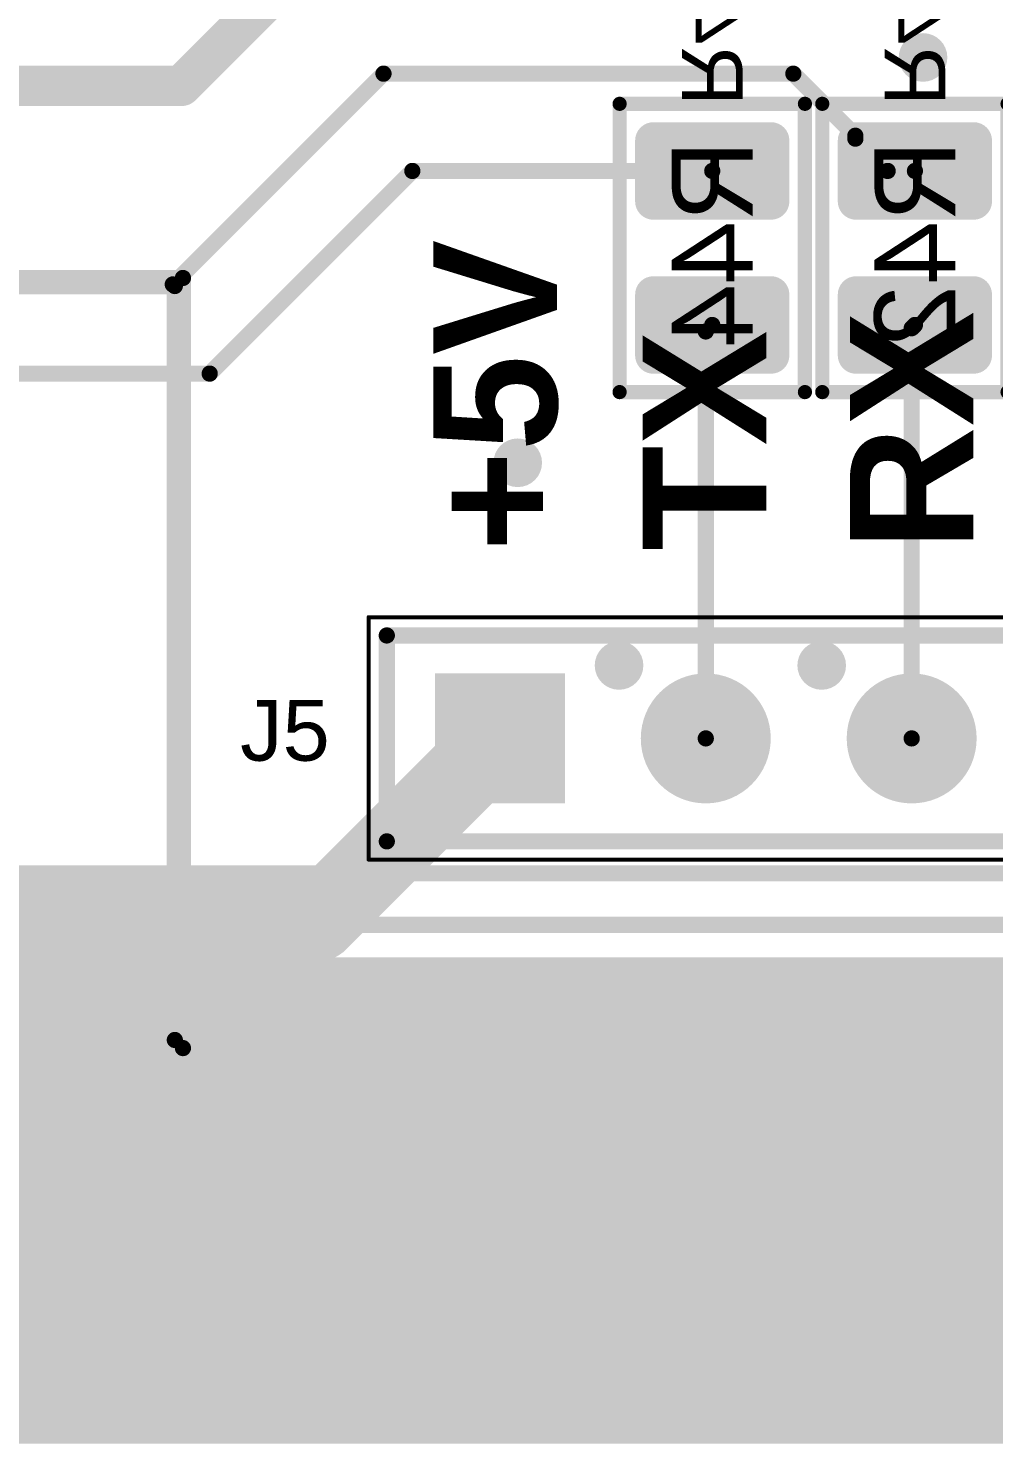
# Model space of a CAD drawing. Header units: inches. Extents: x -3 to 191, y -18 to 93.
# Drawn here: x 69.06 to 80.97, y -3 to 14.46 of the extents above; entities that cross this region are included whole.
import ezdxf

# ---------------------------------------------------------------- set-up
doc = ezdxf.new("R2010")
doc.units = ezdxf.units.IN
for name, color, linetype in [('Bottom Layer', 5, 'Continuous'), ('Bottom Overlay', 54, 'Continuous'), ('Bottom Paste', 16, 'Continuous'), ('Bottom Solder', 6, 'Continuous'), ('GND 1', 90, 'Continuous'), ('GND 2', 156, 'Continuous'), ('Mechanical 1', 6, 'Continuous'), ('Mechanical 13', 56, 'Continuous'), ('Mechanical 15', 56, 'Continuous'), ('Multi-Layer', 9, 'Continuous'), ('Pad Holes', 156, 'Continuous'), ('PWR', 16, 'Continuous'), ('Signal L4', 76, 'Continuous'), ('Top 3D Body', 56, 'Continuous'), ('Top Assembly', 216, 'Continuous'), ('Top Courtyard', 56, 'Continuous'), ('Top Layer', 1, 'Continuous'), ('Top Overlay', 2, 'Continuous'), ('Top Solder', 216, 'Continuous'), ('Via Holes', 16, 'Continuous')]:
    doc.layers.add(name, color=color, linetype=linetype)
doc.styles.add('Arial', font='', dxfattribs={"height": 0.2})
doc.styles.add('Arial_Bold', font='', dxfattribs={"height": 0.2})
doc.styles.get('Arial').set_extended_font_data('Arial')
doc.styles.get('Arial_Bold').set_extended_font_data('Arial', bold=True)

# ---------------------------------------------------------------- blocks, each defined once
blk = doc.blocks.new('RES_0805_B_273')
at = {"layer": 'Bottom Layer'}
h = blk.add_hatch(color=5, dxfattribs=at)
edge = h.paths.add_edge_path()
edge.add_arc((-1.32500243, 0.7250010899999999), 0.12499848, 90, 180)
edge.add_line((-1.45000091, 0.7250010899999999), (-1.45000091, -0.7250010899999999))
edge.add_arc((-1.32500243, -0.7250010899999999), 0.12499848, 180, 270)
edge.add_line((-1.32500243, -0.84999957), (-0.5749988500000001, -0.84999957))
edge.add_arc((-0.5749988500000001, -0.7250010899999999), 0.12499848, 270, 360)
edge.add_line((-0.45000037, -0.7250010899999999), (-0.45000037, 0.7250010899999999))
edge.add_arc((-0.5749988500000001, 0.7250010899999999), 0.12499848, 0, 90)
edge.add_line((-0.5749988500000001, 0.84999957), (-1.32500243, 0.84999957))
h = blk.add_hatch(color=5, dxfattribs=at)
edge = h.paths.add_edge_path()
edge.add_arc((0.5749988500000001, 0.7250010899999999), 0.12499848, 90, 180)
edge.add_line((0.45000037, 0.7250010899999999), (0.45000037, -0.7250010899999999))
edge.add_arc((0.5749988500000001, -0.7250010899999999), 0.12499848, 180, 270)
edge.add_line((0.5749988500000001, -0.84999957), (1.32500243, -0.84999957))
edge.add_arc((1.32500243, -0.7250010899999999), 0.12499848, 270, 360)
edge.add_line((1.45000091, -0.7250010899999999), (1.45000091, 0.7250010899999999))
edge.add_arc((1.32500243, 0.7250010899999999), 0.12499848, 0, 90)
edge.add_line((1.32500243, 0.84999957), (0.5749988500000001, 0.84999957))
at = {"layer": 'Bottom Paste'}
h = blk.add_hatch(color=16, dxfattribs=at)
edge = h.paths.add_edge_path()
edge.add_arc((-1.32500243, 0.7250010899999999), 0.12499848, 90, 180)
edge.add_line((-1.45000091, 0.7250010899999999), (-1.45000091, -0.7250010899999999))
edge.add_arc((-1.32500243, -0.7250010899999999), 0.12499848, 180, 270)
edge.add_line((-1.32500243, -0.84999957), (-0.5749988500000001, -0.84999957))
edge.add_arc((-0.5749988500000001, -0.7250010899999999), 0.12499848, 270, 360)
edge.add_line((-0.45000037, -0.7250010899999999), (-0.45000037, 0.7250010899999999))
edge.add_arc((-0.5749988500000001, 0.7250010899999999), 0.12499848, 0, 90)
edge.add_line((-0.5749988500000001, 0.84999957), (-1.32500243, 0.84999957))
h = blk.add_hatch(color=16, dxfattribs=at)
edge = h.paths.add_edge_path()
edge.add_arc((0.5749988500000001, 0.7250010899999999), 0.12499848, 90, 180)
edge.add_line((0.45000037, 0.7250010899999999), (0.45000037, -0.7250010899999999))
edge.add_arc((0.5749988500000001, -0.7250010899999999), 0.12499848, 180, 270)
edge.add_line((0.5749988500000001, -0.84999957), (1.32500243, -0.84999957))
edge.add_arc((1.32500243, -0.7250010899999999), 0.12499848, 270, 360)
edge.add_line((1.45000091, -0.7250010899999999), (1.45000091, 0.7250010899999999))
edge.add_arc((1.32500243, 0.7250010899999999), 0.12499848, 0, 90)
edge.add_line((1.32500243, 0.84999957), (0.5749988500000001, 0.84999957))
at = {"layer": 'Bottom Solder'}
h = blk.add_hatch(color=6, dxfattribs=at)
edge = h.paths.add_edge_path()
edge.add_arc((-1.32500243, 0.7250010899999999), 0.22659848, 90, 180)
edge.add_line((-1.55160091, 0.7250010899999999), (-1.55160091, -0.7250010899999999))
edge.add_arc((-1.32500243, -0.7250010899999999), 0.22659848, 180, 270)
edge.add_line((-1.32500243, -0.95159957), (-0.5749988500000001, -0.95159957))
edge.add_arc((-0.5749988500000001, -0.7250010899999999), 0.22659848, 270, 360)
edge.add_line((-0.34840037, -0.7250010899999999), (-0.34840037, 0.7250010899999999))
edge.add_arc((-0.5749988500000001, 0.7250010899999999), 0.22659848, 0, 90)
edge.add_line((-0.5749988500000001, 0.95159957), (-1.32500243, 0.95159957))
h = blk.add_hatch(color=6, dxfattribs=at)
edge = h.paths.add_edge_path()
edge.add_arc((0.5749988500000001, 0.7250010899999999), 0.22659848, 90, 180)
edge.add_line((0.34840037, 0.7250010899999999), (0.34840037, -0.7250010899999999))
edge.add_arc((0.5749988500000001, -0.7250010899999999), 0.22659848, 180, 270)
edge.add_line((0.5749988500000001, -0.95159957), (1.32500243, -0.95159957))
edge.add_arc((1.32500243, -0.7250010899999999), 0.22659848, 270, 360)
edge.add_line((1.55160091, -0.7250010899999999), (1.55160091, 0.7250010899999999))
edge.add_arc((1.32500243, 0.7250010899999999), 0.22659848, 0, 90)
edge.add_line((1.32500243, 0.95159957), (0.5749988500000001, 0.95159957))
at = {"layer": 'Mechanical 13'}
for points in [[(-1.778, -1.143, 0.17500092, 0.17500092, 0), (-1.778, 1.143, 0.17500092, 0.17500092, 0)], [(1.778, 1.143, 0.17500092, 0.17500092, 0), (-1.778, 1.143, 0.17500092, 0.17500092, 0)], [(1.778, -1.143, 0.17500092, 0.17500092, 0), (1.778, 1.143, 0.17500092, 0.17500092, 0)], [(1.778, -1.143, 0.17500092, 0.17500092, 0), (-1.778, -1.143, 0.17500092, 0.17500092, 0)]]:
    blk.add_lwpolyline(points, format="xyseb", dxfattribs=at)
for points in [[(-1.82174896, 1.143, 0.08750045999999999, 0.08750045999999999, 1), (-1.73425104, 1.143, 0.08750045999999999, 0.08750045999999999, 1)], [(-1.82174896, 1.143, 0.08750045999999999, 0.08750045999999999, 1), (-1.73425104, 1.143, 0.08750045999999999, 0.08750045999999999, 1)], [(1.73425104, 1.143, 0.08750045999999999, 0.08750045999999999, 1), (1.82174896, 1.143, 0.08750045999999999, 0.08750045999999999, 1)], [(1.73425104, 1.143, 0.08750045999999999, 0.08750045999999999, 1), (1.82174896, 1.143, 0.08750045999999999, 0.08750045999999999, 1)], [(-1.82174896, -1.143, 0.08750045999999999, 0.08750045999999999, 1), (-1.73425104, -1.143, 0.08750045999999999, 0.08750045999999999, 1)], [(-1.82174896, -1.143, 0.08750045999999999, 0.08750045999999999, 1), (-1.73425104, -1.143, 0.08750045999999999, 0.08750045999999999, 1)], [(1.73425104, -1.143, 0.08750045999999999, 0.08750045999999999, 1), (1.82174896, -1.143, 0.08750045999999999, 0.08750045999999999, 1)], [(1.73425104, -1.143, 0.08750045999999999, 0.08750045999999999, 1), (1.82174896, -1.143, 0.08750045999999999, 0.08750045999999999, 1)]]:
    blk.add_lwpolyline(points, format="xyseb", close=True, dxfattribs=at)
at = {"layer": 'Mechanical 13', "style": 'Arial', "text_generation_flag": 2}
blk.add_text('R44', height=1.00000054, rotation=-180, dxfattribs=at).set_placement((-1.33290056, 0.49983644))
blk = doc.blocks.new('RES_0805_B_274')
at = {"layer": 'Bottom Layer'}
h = blk.add_hatch(color=5, dxfattribs=at)
edge = h.paths.add_edge_path()
edge.add_arc((-1.32500243, 0.7250010899999999), 0.12499848, 90, 180)
edge.add_line((-1.45000091, 0.7250010899999999), (-1.45000091, -0.7250010899999999))
edge.add_arc((-1.32500243, -0.7250010899999999), 0.12499848, 180, 270)
edge.add_line((-1.32500243, -0.84999957), (-0.5749988500000001, -0.84999957))
edge.add_arc((-0.5749988500000001, -0.7250010899999999), 0.12499848, 270, 360)
edge.add_line((-0.45000037, -0.7250010899999999), (-0.45000037, 0.7250010899999999))
edge.add_arc((-0.5749988500000001, 0.7250010899999999), 0.12499848, 0, 90)
edge.add_line((-0.5749988500000001, 0.84999957), (-1.32500243, 0.84999957))
h = blk.add_hatch(color=5, dxfattribs=at)
edge = h.paths.add_edge_path()
edge.add_arc((0.5749988500000001, 0.7250010899999999), 0.12499848, 90, 180)
edge.add_line((0.45000037, 0.7250010899999999), (0.45000037, -0.7250010899999999))
edge.add_arc((0.5749988500000001, -0.7250010899999999), 0.12499848, 180, 270)
edge.add_line((0.5749988500000001, -0.84999957), (1.32500243, -0.84999957))
edge.add_arc((1.32500243, -0.7250010899999999), 0.12499848, 270, 360)
edge.add_line((1.45000091, -0.7250010899999999), (1.45000091, 0.7250010899999999))
edge.add_arc((1.32500243, 0.7250010899999999), 0.12499848, 0, 90)
edge.add_line((1.32500243, 0.84999957), (0.5749988500000001, 0.84999957))
at = {"layer": 'Bottom Paste'}
h = blk.add_hatch(color=16, dxfattribs=at)
edge = h.paths.add_edge_path()
edge.add_arc((-1.32500243, 0.7250010899999999), 0.12499848, 90, 180)
edge.add_line((-1.45000091, 0.7250010899999999), (-1.45000091, -0.7250010899999999))
edge.add_arc((-1.32500243, -0.7250010899999999), 0.12499848, 180, 270)
edge.add_line((-1.32500243, -0.84999957), (-0.5749988500000001, -0.84999957))
edge.add_arc((-0.5749988500000001, -0.7250010899999999), 0.12499848, 270, 360)
edge.add_line((-0.45000037, -0.7250010899999999), (-0.45000037, 0.7250010899999999))
edge.add_arc((-0.5749988500000001, 0.7250010899999999), 0.12499848, 0, 90)
edge.add_line((-0.5749988500000001, 0.84999957), (-1.32500243, 0.84999957))
h = blk.add_hatch(color=16, dxfattribs=at)
edge = h.paths.add_edge_path()
edge.add_arc((0.5749988500000001, 0.7250010899999999), 0.12499848, 90, 180)
edge.add_line((0.45000037, 0.7250010899999999), (0.45000037, -0.7250010899999999))
edge.add_arc((0.5749988500000001, -0.7250010899999999), 0.12499848, 180, 270)
edge.add_line((0.5749988500000001, -0.84999957), (1.32500243, -0.84999957))
edge.add_arc((1.32500243, -0.7250010899999999), 0.12499848, 270, 360)
edge.add_line((1.45000091, -0.7250010899999999), (1.45000091, 0.7250010899999999))
edge.add_arc((1.32500243, 0.7250010899999999), 0.12499848, 0, 90)
edge.add_line((1.32500243, 0.84999957), (0.5749988500000001, 0.84999957))
at = {"layer": 'Bottom Solder'}
h = blk.add_hatch(color=6, dxfattribs=at)
edge = h.paths.add_edge_path()
edge.add_arc((-1.32500243, 0.7250010899999999), 0.22659848, 90, 180)
edge.add_line((-1.55160091, 0.7250010899999999), (-1.55160091, -0.7250010899999999))
edge.add_arc((-1.32500243, -0.7250010899999999), 0.22659848, 180, 270)
edge.add_line((-1.32500243, -0.95159957), (-0.5749988500000001, -0.95159957))
edge.add_arc((-0.5749988500000001, -0.7250010899999999), 0.22659848, 270, 360)
edge.add_line((-0.34840037, -0.7250010899999999), (-0.34840037, 0.7250010899999999))
edge.add_arc((-0.5749988500000001, 0.7250010899999999), 0.22659848, 0, 90)
edge.add_line((-0.5749988500000001, 0.95159957), (-1.32500243, 0.95159957))
h = blk.add_hatch(color=6, dxfattribs=at)
edge = h.paths.add_edge_path()
edge.add_arc((0.5749988500000001, 0.7250010899999999), 0.22659848, 90, 180)
edge.add_line((0.34840037, 0.7250010899999999), (0.34840037, -0.7250010899999999))
edge.add_arc((0.5749988500000001, -0.7250010899999999), 0.22659848, 180, 270)
edge.add_line((0.5749988500000001, -0.95159957), (1.32500243, -0.95159957))
edge.add_arc((1.32500243, -0.7250010899999999), 0.22659848, 270, 360)
edge.add_line((1.55160091, -0.7250010899999999), (1.55160091, 0.7250010899999999))
edge.add_arc((1.32500243, 0.7250010899999999), 0.22659848, 0, 90)
edge.add_line((1.32500243, 0.95159957), (0.5749988500000001, 0.95159957))
at = {"layer": 'Mechanical 13'}
for points in [[(-1.778, -1.143, 0.17500092, 0.17500092, 0), (-1.778, 1.143, 0.17500092, 0.17500092, 0)], [(1.778, 1.143, 0.17500092, 0.17500092, 0), (-1.778, 1.143, 0.17500092, 0.17500092, 0)], [(1.778, -1.143, 0.17500092, 0.17500092, 0), (1.778, 1.143, 0.17500092, 0.17500092, 0)], [(1.778, -1.143, 0.17500092, 0.17500092, 0), (-1.778, -1.143, 0.17500092, 0.17500092, 0)]]:
    blk.add_lwpolyline(points, format="xyseb", dxfattribs=at)
for points in [[(-1.82174896, 1.143, 0.08750045999999999, 0.08750045999999999, 1), (-1.73425104, 1.143, 0.08750045999999999, 0.08750045999999999, 1)], [(-1.82174896, 1.143, 0.08750045999999999, 0.08750045999999999, 1), (-1.73425104, 1.143, 0.08750045999999999, 0.08750045999999999, 1)], [(1.73425104, 1.143, 0.08750045999999999, 0.08750045999999999, 1), (1.82174896, 1.143, 0.08750045999999999, 0.08750045999999999, 1)], [(1.73425104, 1.143, 0.08750045999999999, 0.08750045999999999, 1), (1.82174896, 1.143, 0.08750045999999999, 0.08750045999999999, 1)], [(-1.82174896, -1.143, 0.08750045999999999, 0.08750045999999999, 1), (-1.73425104, -1.143, 0.08750045999999999, 0.08750045999999999, 1)], [(-1.82174896, -1.143, 0.08750045999999999, 0.08750045999999999, 1), (-1.73425104, -1.143, 0.08750045999999999, 0.08750045999999999, 1)], [(1.73425104, -1.143, 0.08750045999999999, 0.08750045999999999, 1), (1.82174896, -1.143, 0.08750045999999999, 0.08750045999999999, 1)], [(1.73425104, -1.143, 0.08750045999999999, 0.08750045999999999, 1), (1.82174896, -1.143, 0.08750045999999999, 0.08750045999999999, 1)]]:
    blk.add_lwpolyline(points, format="xyseb", close=True, dxfattribs=at)
at = {"layer": 'Mechanical 13', "style": 'Arial', "text_generation_flag": 2}
blk.add_text('R42', height=1.00000054, rotation=-180, dxfattribs=at).set_placement((-1.33290056, 0.49983644))
blk = doc.blocks.new('FP_SBH11_PBPC_D08_ST_BK_MFG_319')
at = {"layer": 'Top 3D Body'}
for points in [[(14.00999992, 4.64999832, 0.1999996, 0.1999996, 0), (-14.00999992, 4.64999832, 0.1999996, 0.1999996, 0)], [(-14.00999992, 4.64999832, 0.1999996, 0.1999996, 0), (-14.00999992, -4.65000086, 0.1999996, 0.1999996, 0)], [(14.00999992, -4.65000086, 0.1999996, 0.1999996, 0), (-14.00999992, -4.65000086, 0.1999996, 0.1999996, 0)]]:
    blk.add_lwpolyline(points, format="xyseb", dxfattribs=at)
for points in [[(-14.05999982, 4.64999832, 0.0999998, 0.0999998, 1), (-13.96000002, 4.64999832, 0.0999998, 0.0999998, 1)], [(-14.05999982, 4.64999832, 0.0999998, 0.0999998, 1), (-13.96000002, 4.64999832, 0.0999998, 0.0999998, 1)], [(-14.05999982, -4.65000086, 0.0999998, 0.0999998, 1), (-13.96000002, -4.65000086, 0.0999998, 0.0999998, 1)], [(-14.05999982, -4.65000086, 0.0999998, 0.0999998, 1), (-13.96000002, -4.65000086, 0.0999998, 0.0999998, 1)]]:
    blk.add_lwpolyline(points, format="xyseb", close=True, dxfattribs=at)
at = {"layer": 'Top Assembly'}
for points in [[(14.10999972, 4.74999812, 0.1999996, 0.1999996, 0), (-14.10999972, 4.74999812, 0.1999996, 0.1999996, 0)], [(-14.10999972, 4.74999812, 0.1999996, 0.1999996, 0), (-14.10999972, -4.75000066, 0.1999996, 0.1999996, 0)], [(14.10999972, -4.75000066, 0.1999996, 0.1999996, 0), (-14.10999972, -4.75000066, 0.1999996, 0.1999996, 0)]]:
    blk.add_lwpolyline(points, format="xyseb", dxfattribs=at)
for points in [[(-14.15999962, 4.74999812, 0.0999998, 0.0999998, 1), (-14.05999982, 4.74999812, 0.0999998, 0.0999998, 1)], [(-14.15999962, 4.74999812, 0.0999998, 0.0999998, 1), (-14.05999982, 4.74999812, 0.0999998, 0.0999998, 1)], [(-14.15999962, -4.75000066, 0.0999998, 0.0999998, 1), (-14.05999982, -4.75000066, 0.0999998, 0.0999998, 1)], [(-14.15999962, -4.75000066, 0.0999998, 0.0999998, 1), (-14.05999982, -4.75000066, 0.0999998, 0.0999998, 1)]]:
    blk.add_lwpolyline(points, format="xyseb", close=True, dxfattribs=at)
at = {"layer": 'Top Courtyard'}
for points in [[(14.10999972, 4.74999812, 0.1999996, 0.1999996, 0), (-14.10999972, 4.74999812, 0.1999996, 0.1999996, 0)], [(-14.10999972, 4.74999812, 0.1999996, 0.1999996, 0), (-14.10999972, -4.75000066, 0.1999996, 0.1999996, 0)], [(14.10999972, -4.75000066, 0.1999996, 0.1999996, 0), (-14.10999972, -4.75000066, 0.1999996, 0.1999996, 0)]]:
    blk.add_lwpolyline(points, format="xyseb", dxfattribs=at)
for points in [[(-14.15999962, 4.74999812, 0.0999998, 0.0999998, 1), (-14.05999982, 4.74999812, 0.0999998, 0.0999998, 1)], [(-14.15999962, 4.74999812, 0.0999998, 0.0999998, 1), (-14.05999982, 4.74999812, 0.0999998, 0.0999998, 1)], [(-14.15999962, -4.75000066, 0.0999998, 0.0999998, 1), (-14.05999982, -4.75000066, 0.0999998, 0.0999998, 1)], [(-14.15999962, -4.75000066, 0.0999998, 0.0999998, 1), (-14.05999982, -4.75000066, 0.0999998, 0.0999998, 1)]]:
    blk.add_lwpolyline(points, format="xyseb", close=True, dxfattribs=at)
at = {"layer": 'Top Overlay'}
for points in [[(14.00999992, 4.64999832, 0.1999996, 0.1999996, 0), (-14.00999992, 4.64999832, 0.1999996, 0.1999996, 0)], [(-14.00999992, 4.64999832, 0.1999996, 0.1999996, 0), (-14.00999992, -4.65000086, 0.1999996, 0.1999996, 0)], [(14.00999992, -4.65000086, 0.1999996, 0.1999996, 0), (-14.00999992, -4.65000086, 0.1999996, 0.1999996, 0)]]:
    blk.add_lwpolyline(points, format="xyseb", dxfattribs=at)
for points in [[(-14.05999982, 4.64999832, 0.0999998, 0.0999998, 1), (-13.96000002, 4.64999832, 0.0999998, 0.0999998, 1)], [(-14.05999982, 4.64999832, 0.0999998, 0.0999998, 1), (-13.96000002, 4.64999832, 0.0999998, 0.0999998, 1)], [(-14.05999982, -4.65000086, 0.0999998, 0.0999998, 1), (-13.96000002, -4.65000086, 0.0999998, 0.0999998, 1)], [(-14.05999982, -4.65000086, 0.0999998, 0.0999998, 1), (-13.96000002, -4.65000086, 0.0999998, 0.0999998, 1)]]:
    blk.add_lwpolyline(points, format="xyseb", close=True, dxfattribs=at)
blk = doc.blocks.new('SMTC_SLW_104_01_X_S_320')
at = {"layer": 'Bottom Layer'}
blk.add_hatch(color=5, dxfattribs=at).paths.add_polyline_path([(-0.69999987, 0.69999987), (0.69999987, 0.69999987), (0.69999987, -0.69999987), (-0.69999987, -0.69999987)])
h = blk.add_hatch(color=5, dxfattribs=at)
edge = h.paths.add_edge_path()
edge.add_arc((2.54, 0), 0.6999985999999999, 0, 360)
h = blk.add_hatch(color=5, dxfattribs=at)
edge = h.paths.add_edge_path()
edge.add_arc((5.08, 0), 0.6999985999999999, 0, 360)
h = blk.add_hatch(color=5, dxfattribs=at)
edge = h.paths.add_edge_path()
edge.add_arc((7.619999999999999, 0), 0.6999985999999999, 0, 360)
at = {"layer": 'Bottom Solder'}
blk.add_hatch(color=6, dxfattribs=at).paths.add_polyline_path([(-0.8015998699999999, 0.8015998699999999), (0.8015998699999999, 0.8015998699999999), (0.8015998699999999, -0.8015998699999999), (-0.8015998699999999, -0.8015998699999999)])
h = blk.add_hatch(color=6, dxfattribs=at)
edge = h.paths.add_edge_path()
edge.add_arc((2.54, 0), 0.8015985999999998, 0, 360)
h = blk.add_hatch(color=6, dxfattribs=at)
edge = h.paths.add_edge_path()
edge.add_arc((5.08, 0), 0.8015985999999998, 0, 360)
h = blk.add_hatch(color=6, dxfattribs=at)
edge = h.paths.add_edge_path()
edge.add_arc((7.619999999999999, 0), 0.8015985999999998, 0, 360)
at = {"layer": 'GND 1'}
blk.add_hatch(color=90, dxfattribs=at).paths.add_polyline_path([(-0.69999987, 0.69999987), (0.69999987, 0.69999987), (0.69999987, -0.69999987), (-0.69999987, -0.69999987)])
h = blk.add_hatch(color=90, dxfattribs=at)
edge = h.paths.add_edge_path()
edge.add_arc((2.54, 0), 0.6999985999999999, 0, 360)
h = blk.add_hatch(color=90, dxfattribs=at)
edge = h.paths.add_edge_path()
edge.add_arc((5.08, 0), 0.6999985999999999, 0, 360)
h = blk.add_hatch(color=90, dxfattribs=at)
edge = h.paths.add_edge_path()
edge.add_arc((7.619999999999999, 0), 0.6999985999999999, 0, 360)
at = {"layer": 'GND 2'}
blk.add_hatch(color=156, dxfattribs=at).paths.add_polyline_path([(-0.69999987, 0.69999987), (0.69999987, 0.69999987), (0.69999987, -0.69999987), (-0.69999987, -0.69999987)])
h = blk.add_hatch(color=156, dxfattribs=at)
edge = h.paths.add_edge_path()
edge.add_arc((2.54, 0), 0.6999985999999999, 0, 360)
h = blk.add_hatch(color=156, dxfattribs=at)
edge = h.paths.add_edge_path()
edge.add_arc((5.08, 0), 0.6999985999999999, 0, 360)
h = blk.add_hatch(color=156, dxfattribs=at)
edge = h.paths.add_edge_path()
edge.add_arc((7.619999999999999, 0), 0.6999985999999999, 0, 360)
at = {"layer": 'Multi-Layer'}
blk.add_hatch(color=9, dxfattribs=at).paths.add_polyline_path([(-0.69999987, 0.69999987), (0.69999987, 0.69999987), (0.69999987, -0.69999987), (-0.69999987, -0.69999987)])
h = blk.add_hatch(color=9, dxfattribs=at)
edge = h.paths.add_edge_path()
edge.add_arc((2.54, 0), 0.6999985999999999, 0, 360)
h = blk.add_hatch(color=9, dxfattribs=at)
edge = h.paths.add_edge_path()
edge.add_arc((5.08, 0), 0.6999985999999999, 0, 360)
h = blk.add_hatch(color=9, dxfattribs=at)
edge = h.paths.add_edge_path()
edge.add_arc((7.619999999999999, 0), 0.6999985999999999, 0, 360)
at = {"layer": 'Pad Holes'}
h = blk.add_hatch(color=7, dxfattribs=at)
edge = h.paths.add_edge_path()
edge.add_arc((0, 0), 0.4299991399999999, 0, 360)
h = blk.add_hatch(color=7, dxfattribs=at)
edge = h.paths.add_edge_path()
edge.add_arc((2.54, 0), 0.4299991399999999, 0, 360)
h = blk.add_hatch(color=7, dxfattribs=at)
edge = h.paths.add_edge_path()
edge.add_arc((5.08, 0), 0.4299991399999999, 0, 360)
h = blk.add_hatch(color=7, dxfattribs=at)
edge = h.paths.add_edge_path()
edge.add_arc((7.619999999999999, 0), 0.4299991399999999, 0, 360)
at = {"layer": 'PWR'}
blk.add_hatch(color=16, dxfattribs=at).paths.add_polyline_path([(-0.69999987, 0.69999987), (0.69999987, 0.69999987), (0.69999987, -0.69999987), (-0.69999987, -0.69999987)])
h = blk.add_hatch(color=16, dxfattribs=at)
edge = h.paths.add_edge_path()
edge.add_arc((2.54, 0), 0.6999985999999999, 0, 360)
h = blk.add_hatch(color=16, dxfattribs=at)
edge = h.paths.add_edge_path()
edge.add_arc((5.08, 0), 0.6999985999999999, 0, 360)
h = blk.add_hatch(color=16, dxfattribs=at)
edge = h.paths.add_edge_path()
edge.add_arc((7.619999999999999, 0), 0.6999985999999999, 0, 360)
at = {"layer": 'Signal L4'}
blk.add_hatch(color=76, dxfattribs=at).paths.add_polyline_path([(-0.69999987, 0.69999987), (0.69999987, 0.69999987), (0.69999987, -0.69999987), (-0.69999987, -0.69999987)])
h = blk.add_hatch(color=76, dxfattribs=at)
edge = h.paths.add_edge_path()
edge.add_arc((2.54, 0), 0.6999985999999999, 0, 360)
h = blk.add_hatch(color=76, dxfattribs=at)
edge = h.paths.add_edge_path()
edge.add_arc((5.08, 0), 0.6999985999999999, 0, 360)
h = blk.add_hatch(color=76, dxfattribs=at)
edge = h.paths.add_edge_path()
edge.add_arc((7.619999999999999, 0), 0.6999985999999999, 0, 360)
at = {"layer": 'Top Layer'}
blk.add_hatch(color=1, dxfattribs=at).paths.add_polyline_path([(-0.69999987, 0.69999987), (0.69999987, 0.69999987), (0.69999987, -0.69999987), (-0.69999987, -0.69999987)])
h = blk.add_hatch(color=1, dxfattribs=at)
edge = h.paths.add_edge_path()
edge.add_arc((2.54, 0), 0.6999985999999999, 0, 360)
h = blk.add_hatch(color=1, dxfattribs=at)
edge = h.paths.add_edge_path()
edge.add_arc((5.08, 0), 0.6999985999999999, 0, 360)
h = blk.add_hatch(color=1, dxfattribs=at)
edge = h.paths.add_edge_path()
edge.add_arc((7.619999999999999, 0), 0.6999985999999999, 0, 360)
at = {"layer": 'Top Solder'}
blk.add_hatch(color=216, dxfattribs=at).paths.add_polyline_path([(-0.8015998699999999, 0.8015998699999999), (0.8015998699999999, 0.8015998699999999), (0.8015998699999999, -0.8015998699999999), (-0.8015998699999999, -0.8015998699999999)])
h = blk.add_hatch(color=216, dxfattribs=at)
edge = h.paths.add_edge_path()
edge.add_arc((2.54, 0), 0.8015985999999998, 0, 360)
h = blk.add_hatch(color=216, dxfattribs=at)
edge = h.paths.add_edge_path()
edge.add_arc((5.08, 0), 0.8015985999999998, 0, 360)
h = blk.add_hatch(color=216, dxfattribs=at)
edge = h.paths.add_edge_path()
edge.add_arc((7.619999999999999, 0), 0.8015985999999998, 0, 360)
at = {"layer": 'Mechanical 13'}
for points in [[(-1.39500102, -1.26983744, 0.0999998, 0.0999998, 0), (-1.39500102, 1.27016256, 0.0999998, 0.0999998, 0)], [(-1.39500102, 1.27016256, 0.0999998, 0.0999998, 0), (9.01500102, 1.27016256, 0.0999998, 0.0999998, 0)], [(9.01500102, -1.26983744, 0.0999998, 0.0999998, 0), (9.01500102, 1.27016256, 0.0999998, 0.0999998, 0)], [(-1.39500102, -1.26983744, 0.0999998, 0.0999998, 0), (9.01500102, -1.26983744, 0.0999998, 0.0999998, 0)]]:
    blk.add_lwpolyline(points, format="xyseb", dxfattribs=at)
for points in [[(-1.4199997, 1.27016256, 0.0499999, 0.0499999, 1), (-1.37000234, 1.27016256, 0.0499999, 0.0499999, 1)], [(-1.4199997, 1.27016256, 0.0499999, 0.0499999, 1), (-1.37000234, 1.27016256, 0.0499999, 0.0499999, 1)], [(8.99000234, 1.27016256, 0.0499999, 0.0499999, 1), (9.0399997, 1.27016256, 0.0499999, 0.0499999, 1)], [(8.99000234, 1.27016256, 0.0499999, 0.0499999, 1), (9.0399997, 1.27016256, 0.0499999, 0.0499999, 1)], [(-1.4199997, -1.26983744, 0.0499999, 0.0499999, 1), (-1.37000234, -1.26983744, 0.0499999, 0.0499999, 1)], [(-1.4199997, -1.26983744, 0.0499999, 0.0499999, 1), (-1.37000234, -1.26983744, 0.0499999, 0.0499999, 1)], [(8.99000234, -1.26983744, 0.0499999, 0.0499999, 1), (9.0399997, -1.26983744, 0.0499999, 0.0499999, 1)], [(8.99000234, -1.26983744, 0.0499999, 0.0499999, 1), (9.0399997, -1.26983744, 0.0499999, 0.0499999, 1)]]:
    blk.add_lwpolyline(points, format="xyseb", close=True, dxfattribs=at)
at = {"layer": 'Mechanical 15'}
for points in [[(-1.6199993, 1.49500082, 0.0499999, 0.0499999, 0), (9.2399993, 1.49500082, 0.0499999, 0.0499999, 0)], [(-1.6199993, -1.49500082, 0.0499999, 0.0499999, 0), (-1.6199993, 1.49500082, 0.0499999, 0.0499999, 0)], [(9.2399993, -1.49500082, 0.0499999, 0.0499999, 0), (9.2399993, 1.49500082, 0.0499999, 0.0499999, 0)], [(-1.6199993, -1.49500082, 0.0499999, 0.0499999, 0), (9.2399993, -1.49500082, 0.0499999, 0.0499999, 0)]]:
    blk.add_lwpolyline(points, format="xyseb", dxfattribs=at)
for points in [[(-1.63249864, 1.49500082, 0.02499868, 0.02499868, 1), (-1.60749996, 1.49500082, 0.02499868, 0.02499868, 1)], [(-1.63249864, 1.49500082, 0.02499868, 0.02499868, 1), (-1.60749996, 1.49500082, 0.02499868, 0.02499868, 1)], [(9.22749996, 1.49500082, 0.02499868, 0.02499868, 1), (9.252498639999999, 1.49500082, 0.02499868, 0.02499868, 1)], [(9.22749996, 1.49500082, 0.02499868, 0.02499868, 1), (9.252498639999999, 1.49500082, 0.02499868, 0.02499868, 1)], [(-1.63249864, -1.49500082, 0.02499868, 0.02499868, 1), (-1.60749996, -1.49500082, 0.02499868, 0.02499868, 1)], [(-1.63249864, -1.49500082, 0.02499868, 0.02499868, 1), (-1.60749996, -1.49500082, 0.02499868, 0.02499868, 1)], [(9.22749996, -1.49500082, 0.02499868, 0.02499868, 1), (9.252498639999999, -1.49500082, 0.02499868, 0.02499868, 1)], [(9.22749996, -1.49500082, 0.02499868, 0.02499868, 1), (9.252498639999999, -1.49500082, 0.02499868, 0.02499868, 1)]]:
    blk.add_lwpolyline(points, format="xyseb", close=True, dxfattribs=at)
at = {"layer": 'Top Overlay'}
for points in [[(-1.39500102, 1.27, 0.1999996, 0.1999996, 0), (9.01500102, 1.27, 0.1999996, 0.1999996, 0)], [(-1.39500102, -1.27, 0.1999996, 0.1999996, 0), (-1.39500102, 1.27, 0.1999996, 0.1999996, 0)], [(9.01500102, -1.27, 0.1999996, 0.1999996, 0), (9.01500102, 1.27, 0.1999996, 0.1999996, 0)], [(-1.39500102, -1.27, 0.1999996, 0.1999996, 0), (9.01500102, -1.27, 0.1999996, 0.1999996, 0)]]:
    blk.add_lwpolyline(points, format="xyseb", dxfattribs=at)
for points in [[(-1.44500092, 1.27, 0.0999998, 0.0999998, 1), (-1.34500112, 1.27, 0.0999998, 0.0999998, 1)], [(-1.44500092, 1.27, 0.0999998, 0.0999998, 1), (-1.34500112, 1.27, 0.0999998, 0.0999998, 1)], [(8.96500112, 1.27, 0.0999998, 0.0999998, 1), (9.06500092, 1.27, 0.0999998, 0.0999998, 1)], [(8.96500112, 1.27, 0.0999998, 0.0999998, 1), (9.06500092, 1.27, 0.0999998, 0.0999998, 1)], [(-1.44500092, -1.27, 0.0999998, 0.0999998, 1), (-1.34500112, -1.27, 0.0999998, 0.0999998, 1)], [(-1.44500092, -1.27, 0.0999998, 0.0999998, 1), (-1.34500112, -1.27, 0.0999998, 0.0999998, 1)], [(8.96500112, -1.27, 0.0999998, 0.0999998, 1), (9.06500092, -1.27, 0.0999998, 0.0999998, 1)], [(8.96500112, -1.27, 0.0999998, 0.0999998, 1), (9.06500092, -1.27, 0.0999998, 0.0999998, 1)]]:
    blk.add_lwpolyline(points, format="xyseb", close=True, dxfattribs=at)

msp = doc.modelspace()

# ---------------------------------------------------------------- hatches: boundary and pattern name
at = {"layer": 'Bottom Layer'}
h = msp.add_hatch(color=5, dxfattribs=at)
edge = h.paths.add_edge_path()
edge.add_arc((80.10001505999999, 14.09999974), 0.2999994, 0, 360)
h = msp.add_hatch(color=5, dxfattribs=at)
edge = h.paths.add_edge_path()
edge.add_arc((75.1000149, 9.09999958), 0.2999994, 0, 360)
h = msp.add_hatch(color=5, dxfattribs=at)
edge = h.paths.add_edge_path()
edge.add_arc((76.35001494, 6.599999499999999), 0.2999994, 0, 360)
h = msp.add_hatch(color=5, dxfattribs=at)
edge = h.paths.add_edge_path()
edge.add_arc((78.85001502, 6.599999499999999), 0.2999994, 0, 360)
msp.add_hatch(color=5, dxfattribs=at).paths.add_polyline_path([(187.74104946, 2.50000008), (187.74104946, 2.2792817), (187.65492568, 1.8463133), (187.48599028, 1.43846804), (187.24074058, 1.0714228), (186.92858728, 0.7592694999999999), (186.56154204, 0.51402234), (186.15368916, 0.34508186), (185.72073346, 0.25896316), (2.27926392, 0.25896316), (1.84630314, 0.3450844), (1.43845534, 0.5140198), (1.0714101, 0.7592694999999999), (0.7592568, 1.0714228), (0.5140096399999999, 1.43846804), (0.34506916, 1.84632092), (0.25895046, 2.27927662), (0.25895046, 2.50000008), (0.25895046, 2.99999908), (187.74104946, 2.99999908)])
h = msp.add_hatch(color=5, dxfattribs=at)
edge = h.paths.add_edge_path()
edge.add_arc((71.59999904, 2.09998818), 0.2999994, 0, 360)
h = msp.add_hatch(color=5, dxfattribs=at)
edge = h.paths.add_edge_path()
edge.add_arc((74.59999812, 2.09998818), 0.2999994, 0, 360)
h = msp.add_hatch(color=5, dxfattribs=at)
edge = h.paths.add_edge_path()
edge.add_arc((77.59999719999999, 2.09998818), 0.2999994, 0, 360)
h = msp.add_hatch(color=5, dxfattribs=at)
edge = h.paths.add_edge_path()
edge.add_arc((80.59999628, 2.09998818), 0.2999994, 0, 360)
h = msp.add_hatch(color=5, dxfattribs=at)
edge = h.paths.add_edge_path()
edge.add_arc((71.59999904, 0.89998804), 0.2999994, 0, 360)
h = msp.add_hatch(color=5, dxfattribs=at)
edge = h.paths.add_edge_path()
edge.add_arc((74.59999812, 0.89998804), 0.2999994, 0, 360)
h = msp.add_hatch(color=5, dxfattribs=at)
edge = h.paths.add_edge_path()
edge.add_arc((77.59999719999999, 0.89998804), 0.2999994, 0, 360)
h = msp.add_hatch(color=5, dxfattribs=at)
edge = h.paths.add_edge_path()
edge.add_arc((80.59999628, 0.89998804), 0.2999994, 0, 360)
at = {"layer": 'GND 1'}
h = msp.add_hatch(color=90, dxfattribs=at)
edge = h.paths.add_edge_path()
edge.add_arc((80.10001505999999, 14.09999974), 0.2999994, 0, 360)
h = msp.add_hatch(color=90, dxfattribs=at)
edge = h.paths.add_edge_path()
edge.add_arc((75.1000149, 9.09999958), 0.2999994, 0, 360)
h = msp.add_hatch(color=90, dxfattribs=at)
edge = h.paths.add_edge_path()
edge.add_arc((76.35001494, 6.599999499999999), 0.2999994, 0, 360)
h = msp.add_hatch(color=90, dxfattribs=at)
edge = h.paths.add_edge_path()
edge.add_arc((78.85001502, 6.599999499999999), 0.2999994, 0, 360)
h = msp.add_hatch(color=90, dxfattribs=at)
edge = h.paths.add_edge_path()
edge.add_arc((71.59999904, 2.09998818), 0.2999994, 0, 360)
h = msp.add_hatch(color=90, dxfattribs=at)
edge = h.paths.add_edge_path()
edge.add_arc((74.59999812, 2.09998818), 0.2999994, 0, 360)
h = msp.add_hatch(color=90, dxfattribs=at)
edge = h.paths.add_edge_path()
edge.add_arc((77.59999719999999, 2.09998818), 0.2999994, 0, 360)
h = msp.add_hatch(color=90, dxfattribs=at)
edge = h.paths.add_edge_path()
edge.add_arc((80.59999628, 2.09998818), 0.2999994, 0, 360)
h = msp.add_hatch(color=90, dxfattribs=at)
edge = h.paths.add_edge_path()
edge.add_arc((71.59999904, 0.89998804), 0.2999994, 0, 360)
h = msp.add_hatch(color=90, dxfattribs=at)
edge = h.paths.add_edge_path()
edge.add_arc((74.59999812, 0.89998804), 0.2999994, 0, 360)
h = msp.add_hatch(color=90, dxfattribs=at)
edge = h.paths.add_edge_path()
edge.add_arc((77.59999719999999, 0.89998804), 0.2999994, 0, 360)
h = msp.add_hatch(color=90, dxfattribs=at)
edge = h.paths.add_edge_path()
edge.add_arc((80.59999628, 0.89998804), 0.2999994, 0, 360)
at = {"layer": 'GND 2'}
h = msp.add_hatch(color=156, dxfattribs=at)
edge = h.paths.add_edge_path()
edge.add_arc((80.10001505999999, 14.09999974), 0.2999994, 0, 360)
h = msp.add_hatch(color=156, dxfattribs=at)
edge = h.paths.add_edge_path()
edge.add_arc((75.1000149, 9.09999958), 0.2999994, 0, 360)
h = msp.add_hatch(color=156, dxfattribs=at)
edge = h.paths.add_edge_path()
edge.add_arc((76.35001494, 6.599999499999999), 0.2999994, 0, 360)
h = msp.add_hatch(color=156, dxfattribs=at)
edge = h.paths.add_edge_path()
edge.add_arc((78.85001502, 6.599999499999999), 0.2999994, 0, 360)
h = msp.add_hatch(color=156, dxfattribs=at)
edge = h.paths.add_edge_path()
edge.add_arc((71.59999904, 2.09998818), 0.2999994, 0, 360)
h = msp.add_hatch(color=156, dxfattribs=at)
edge = h.paths.add_edge_path()
edge.add_arc((74.59999812, 2.09998818), 0.2999994, 0, 360)
h = msp.add_hatch(color=156, dxfattribs=at)
edge = h.paths.add_edge_path()
edge.add_arc((77.59999719999999, 2.09998818), 0.2999994, 0, 360)
h = msp.add_hatch(color=156, dxfattribs=at)
edge = h.paths.add_edge_path()
edge.add_arc((80.59999628, 2.09998818), 0.2999994, 0, 360)
h = msp.add_hatch(color=156, dxfattribs=at)
edge = h.paths.add_edge_path()
edge.add_arc((71.59999904, 0.89998804), 0.2999994, 0, 360)
h = msp.add_hatch(color=156, dxfattribs=at)
edge = h.paths.add_edge_path()
edge.add_arc((74.59999812, 0.89998804), 0.2999994, 0, 360)
h = msp.add_hatch(color=156, dxfattribs=at)
edge = h.paths.add_edge_path()
edge.add_arc((77.59999719999999, 0.89998804), 0.2999994, 0, 360)
h = msp.add_hatch(color=156, dxfattribs=at)
edge = h.paths.add_edge_path()
edge.add_arc((80.59999628, 0.89998804), 0.2999994, 0, 360)
at = {"layer": 'PWR'}
h = msp.add_hatch(color=16, dxfattribs=at)
edge = h.paths.add_edge_path()
edge.add_arc((80.10001505999999, 14.09999974), 0.2999994, 0, 360)
h = msp.add_hatch(color=16, dxfattribs=at)
edge = h.paths.add_edge_path()
edge.add_arc((75.1000149, 9.09999958), 0.2999994, 0, 360)
h = msp.add_hatch(color=16, dxfattribs=at)
edge = h.paths.add_edge_path()
edge.add_arc((76.35001494, 6.599999499999999), 0.2999994, 0, 360)
h = msp.add_hatch(color=16, dxfattribs=at)
edge = h.paths.add_edge_path()
edge.add_arc((78.85001502, 6.599999499999999), 0.2999994, 0, 360)
h = msp.add_hatch(color=16, dxfattribs=at)
edge = h.paths.add_edge_path()
edge.add_arc((71.59999904, 2.09998818), 0.2999994, 0, 360)
h = msp.add_hatch(color=16, dxfattribs=at)
edge = h.paths.add_edge_path()
edge.add_arc((74.59999812, 2.09998818), 0.2999994, 0, 360)
h = msp.add_hatch(color=16, dxfattribs=at)
edge = h.paths.add_edge_path()
edge.add_arc((77.59999719999999, 2.09998818), 0.2999994, 0, 360)
h = msp.add_hatch(color=16, dxfattribs=at)
edge = h.paths.add_edge_path()
edge.add_arc((80.59999628, 2.09998818), 0.2999994, 0, 360)
h = msp.add_hatch(color=16, dxfattribs=at)
edge = h.paths.add_edge_path()
edge.add_arc((71.59999904, 0.89998804), 0.2999994, 0, 360)
h = msp.add_hatch(color=16, dxfattribs=at)
edge = h.paths.add_edge_path()
edge.add_arc((74.59999812, 0.89998804), 0.2999994, 0, 360)
h = msp.add_hatch(color=16, dxfattribs=at)
edge = h.paths.add_edge_path()
edge.add_arc((77.59999719999999, 0.89998804), 0.2999994, 0, 360)
h = msp.add_hatch(color=16, dxfattribs=at)
edge = h.paths.add_edge_path()
edge.add_arc((80.59999628, 0.89998804), 0.2999994, 0, 360)
at = {"layer": 'Signal L4'}
h = msp.add_hatch(color=76, dxfattribs=at)
edge = h.paths.add_edge_path()
edge.add_arc((80.10001505999999, 14.09999974), 0.2999994, 0, 360)
h = msp.add_hatch(color=76, dxfattribs=at)
edge = h.paths.add_edge_path()
edge.add_arc((75.1000149, 9.09999958), 0.2999994, 0, 360)
h = msp.add_hatch(color=76, dxfattribs=at)
edge = h.paths.add_edge_path()
edge.add_arc((76.35001494, 6.599999499999999), 0.2999994, 0, 360)
h = msp.add_hatch(color=76, dxfattribs=at)
edge = h.paths.add_edge_path()
edge.add_arc((78.85001502, 6.599999499999999), 0.2999994, 0, 360)
h = msp.add_hatch(color=76, dxfattribs=at)
edge = h.paths.add_edge_path()
edge.add_arc((71.59999904, 2.09998818), 0.2999994, 0, 360)
h = msp.add_hatch(color=76, dxfattribs=at)
edge = h.paths.add_edge_path()
edge.add_arc((74.59999812, 2.09998818), 0.2999994, 0, 360)
h = msp.add_hatch(color=76, dxfattribs=at)
edge = h.paths.add_edge_path()
edge.add_arc((77.59999719999999, 2.09998818), 0.2999994, 0, 360)
h = msp.add_hatch(color=76, dxfattribs=at)
edge = h.paths.add_edge_path()
edge.add_arc((80.59999628, 2.09998818), 0.2999994, 0, 360)
h = msp.add_hatch(color=76, dxfattribs=at)
edge = h.paths.add_edge_path()
edge.add_arc((71.59999904, 0.89998804), 0.2999994, 0, 360)
h = msp.add_hatch(color=76, dxfattribs=at)
edge = h.paths.add_edge_path()
edge.add_arc((74.59999812, 0.89998804), 0.2999994, 0, 360)
h = msp.add_hatch(color=76, dxfattribs=at)
edge = h.paths.add_edge_path()
edge.add_arc((77.59999719999999, 0.89998804), 0.2999994, 0, 360)
h = msp.add_hatch(color=76, dxfattribs=at)
edge = h.paths.add_edge_path()
edge.add_arc((80.59999628, 0.89998804), 0.2999994, 0, 360)
at = {"layer": 'Top Layer'}
h = msp.add_hatch(color=1, dxfattribs=at)
edge = h.paths.add_edge_path()
edge.add_arc((80.10001505999999, 14.09999974), 0.2999994, 0, 360)
h = msp.add_hatch(color=1, dxfattribs=at)
edge = h.paths.add_edge_path()
edge.add_arc((75.1000149, 9.09999958), 0.2999994, 0, 360)
h = msp.add_hatch(color=1, dxfattribs=at)
edge = h.paths.add_edge_path()
edge.add_arc((76.35001494, 6.599999499999999), 0.2999994, 0, 360)
h = msp.add_hatch(color=1, dxfattribs=at)
edge = h.paths.add_edge_path()
edge.add_arc((78.85001502, 6.599999499999999), 0.2999994, 0, 360)
msp.add_hatch(color=1, dxfattribs=at).paths.add_polyline_path([(187.74104946, 2.50000008), (187.74104946, 2.2792817), (187.65492568, 1.8463133), (187.48599028, 1.43846804), (187.24074058, 1.0714228), (186.92858728, 0.7592694999999999), (186.56154204, 0.51402234), (186.15368916, 0.34508186), (185.72073346, 0.25896316), (2.27926392, 0.25896316), (1.84630314, 0.3450844), (1.43845534, 0.5140198), (1.0714101, 0.7592694999999999), (0.7592568, 1.0714228), (0.5140096399999999, 1.43846804), (0.34506916, 1.84632092), (0.25895046, 2.27927662), (0.25895046, 2.50000008), (0.25895046, 2.99999908), (48.06449112, 2.99999908), (48.09402624, 2.99412406), (63.53999738, 2.99412406), (63.54001007999999, 2.99412152), (63.56955536, 2.99999908), (187.74104946, 2.99999908)])
h = msp.add_hatch(color=1, dxfattribs=at)
edge = h.paths.add_edge_path()
edge.add_arc((71.59999904, 2.09998818), 0.2999994, 0, 360)
h = msp.add_hatch(color=1, dxfattribs=at)
edge = h.paths.add_edge_path()
edge.add_arc((74.59999812, 2.09998818), 0.2999994, 0, 360)
h = msp.add_hatch(color=1, dxfattribs=at)
edge = h.paths.add_edge_path()
edge.add_arc((77.59999719999999, 2.09998818), 0.2999994, 0, 360)
h = msp.add_hatch(color=1, dxfattribs=at)
edge = h.paths.add_edge_path()
edge.add_arc((80.59999628, 2.09998818), 0.2999994, 0, 360)
h = msp.add_hatch(color=1, dxfattribs=at)
edge = h.paths.add_edge_path()
edge.add_arc((71.59999904, 0.89998804), 0.2999994, 0, 360)
h = msp.add_hatch(color=1, dxfattribs=at)
edge = h.paths.add_edge_path()
edge.add_arc((74.59999812, 0.89998804), 0.2999994, 0, 360)
h = msp.add_hatch(color=1, dxfattribs=at)
edge = h.paths.add_edge_path()
edge.add_arc((77.59999719999999, 0.89998804), 0.2999994, 0, 360)
h = msp.add_hatch(color=1, dxfattribs=at)
edge = h.paths.add_edge_path()
edge.add_arc((80.59999628, 0.89998804), 0.2999994, 0, 360)
at = {"layer": 'Via Holes'}
h = msp.add_hatch(color=7, dxfattribs=at)
edge = h.paths.add_edge_path()
edge.add_arc((80.10001505999999, 14.09999974), 0.1499997, 0, 360)
h = msp.add_hatch(color=7, dxfattribs=at)
edge = h.paths.add_edge_path()
edge.add_arc((75.1000149, 9.09999958), 0.1499997, 0, 360)
h = msp.add_hatch(color=7, dxfattribs=at)
edge = h.paths.add_edge_path()
edge.add_arc((76.35001494, 6.599999499999999), 0.1499997, 0, 360)
h = msp.add_hatch(color=7, dxfattribs=at)
edge = h.paths.add_edge_path()
edge.add_arc((78.85001502, 6.599999499999999), 0.1499997, 0, 360)
h = msp.add_hatch(color=7, dxfattribs=at)
edge = h.paths.add_edge_path()
edge.add_arc((71.59999904, 2.09998818), 0.1499997, 0, 360)
h = msp.add_hatch(color=7, dxfattribs=at)
edge = h.paths.add_edge_path()
edge.add_arc((74.59999812, 2.09998818), 0.1499997, 0, 360)
h = msp.add_hatch(color=7, dxfattribs=at)
edge = h.paths.add_edge_path()
edge.add_arc((77.59999719999999, 2.09998818), 0.1499997, 0, 360)
h = msp.add_hatch(color=7, dxfattribs=at)
edge = h.paths.add_edge_path()
edge.add_arc((80.59999628, 2.09998818), 0.1499997, 0, 360)
h = msp.add_hatch(color=7, dxfattribs=at)
edge = h.paths.add_edge_path()
edge.add_arc((71.59999904, 0.89998804), 0.1499997, 0, 360)
h = msp.add_hatch(color=7, dxfattribs=at)
edge = h.paths.add_edge_path()
edge.add_arc((74.59999812, 0.89998804), 0.1499997, 0, 360)
h = msp.add_hatch(color=7, dxfattribs=at)
edge = h.paths.add_edge_path()
edge.add_arc((77.59999719999999, 0.89998804), 0.1499997, 0, 360)
h = msp.add_hatch(color=7, dxfattribs=at)
edge = h.paths.add_edge_path()
edge.add_arc((80.59999628, 0.89998804), 0.1499997, 0, 360)

# ---------------------------------------------------------------- linework, layer by layer
at = {"layer": 'Bottom Layer'}
for points in [[(70.94998764, 13.74998774, 0.499999, 0.499999, 0), (73.79999972, 16.59999982, 0.499999, 0.499999, 0)], [(65.54999844, 13.74998774, 0.499999, 0.499999, 0), (70.94998764, 13.74998774, 0.499999, 0.499999, 0)], [(70.84436681999999, 11.30000026, 0.1999996, 0.1999996, 0), (73.44436669999999, 13.90000014, 0.1999996, 0.1999996, 0)], [(73.44436669999999, 13.90000014, 0.1999996, 0.1999996, 0), (78.50000048, 13.90000014, 0.1999996, 0.1999996, 0)], [(78.50000048, 13.90000014, 0.1999996, 0.1999996, 0), (79.26543201999999, 13.1345686, 0.1999996, 0.1999996, 0)], [(79.26543201999999, 13.09809674, 0.1999996, 0.1999996, 0), (79.26543201999999, 13.1345686, 0.1999996, 0.1999996, 0)], [(79.26543201999999, 13.09809674, 0.1999996, 0.1999996, 0), (79.66352875999999, 12.7, 0.1999996, 0.1999996, 0)], [(71.29999964, 10.19999992, 0.1999996, 0.1999996, 0), (73.79999972, 12.7, 0.1999996, 0.1999996, 0)], [(73.79999972, 12.7, 0.1999996, 0.1999996, 0), (77.49999994, 12.7, 0.1999996, 0.1999996, 0)], [(79.66352875999999, 12.7, 0.1999996, 0.1999996, 0), (80.00000001999999, 12.7, 0.1999996, 0.1999996, 0)], [(67.49999962, 11.30000026, 0.1999996, 0.1999996, 0), (70.84436681999999, 11.30000026, 0.1999996, 0.1999996, 0)], [(77.4200001, 10.71999888, 0.1999996, 0.1999996, 0), (77.49999994, 10.79999872, 0.1999996, 0.1999996, 0)], [(79.9600001, 10.7599988, 0.1999996, 0.1999996, 0), (80.00000001999999, 10.79999872, 0.1999996, 0.1999996, 0)], [(79.9600001, 5.69999876, 0.1999996, 0.1999996, 0), (79.9600001, 10.7599988, 0.1999996, 0.1999996, 0)], [(77.4200001, 5.69999876, 0.1999996, 0.1999996, 0), (77.4200001, 10.71999888, 0.1999996, 0.1999996, 0)], [(67.49999962, 10.19999992, 0.1999996, 0.1999996, 0), (71.29999964, 10.19999992, 0.1999996, 0.1999996, 0)], [(44.53572246, 4.03499066, 0.1999996, 0.1999996, 0), (111.23498962, 4.03499066, 0.1999996, 0.1999996, 0)], [(43.19999742, 3.40000082, 0.1999996, 0.1999996, 0), (144.10000136, 3.40000082, 0.1999996, 0.1999996, 0)]]:
    msp.add_lwpolyline(points, format="xyseb", dxfattribs=at)
for points in [[(70.82498916, 13.74998774, 0.2499995, 0.2499995, 1), (71.07498611999999, 13.74998774, 0.2499995, 0.2499995, 1)], [(70.82498916, 13.74998774, 0.2499995, 0.2499995, 1), (71.07498611999999, 13.74998774, 0.2499995, 0.2499995, 1)], [(73.3943668, 13.90000014, 0.0999998, 0.0999998, 1), (73.49436659999999, 13.90000014, 0.0999998, 0.0999998, 1)], [(73.3943668, 13.90000014, 0.0999998, 0.0999998, 1), (73.49436659999999, 13.90000014, 0.0999998, 0.0999998, 1)], [(78.45000058, 13.90000014, 0.0999998, 0.0999998, 1), (78.55000038, 13.90000014, 0.0999998, 0.0999998, 1)], [(78.45000058, 13.90000014, 0.0999998, 0.0999998, 1), (78.55000038, 13.90000014, 0.0999998, 0.0999998, 1)], [(79.21543212, 13.1345686, 0.0999998, 0.0999998, 1), (79.31543192, 13.1345686, 0.0999998, 0.0999998, 1)], [(79.21543212, 13.1345686, 0.0999998, 0.0999998, 1), (79.31543192, 13.1345686, 0.0999998, 0.0999998, 1)], [(79.21543212, 13.09809674, 0.0999998, 0.0999998, 1), (79.31543192, 13.09809674, 0.0999998, 0.0999998, 1)], [(79.21543212, 13.09809674, 0.0999998, 0.0999998, 1), (79.31543192, 13.09809674, 0.0999998, 0.0999998, 1)], [(73.74999982, 12.7, 0.0999998, 0.0999998, 1), (73.84999961999999, 12.7, 0.0999998, 0.0999998, 1)], [(73.74999982, 12.7, 0.0999998, 0.0999998, 1), (73.84999961999999, 12.7, 0.0999998, 0.0999998, 1)], [(77.45000004, 12.7, 0.0999998, 0.0999998, 1), (77.54999983999998, 12.7, 0.0999998, 0.0999998, 1)], [(79.61352886, 12.7, 0.0999998, 0.0999998, 1), (79.71352866, 12.7, 0.0999998, 0.0999998, 1)], [(79.61352886, 12.7, 0.0999998, 0.0999998, 1), (79.71352866, 12.7, 0.0999998, 0.0999998, 1)], [(79.95000012, 12.7, 0.0999998, 0.0999998, 1), (80.04999992, 12.7, 0.0999998, 0.0999998, 1)], [(70.79436692, 11.30000026, 0.0999998, 0.0999998, 1), (70.89436672, 11.30000026, 0.0999998, 0.0999998, 1)], [(70.79436692, 11.30000026, 0.0999998, 0.0999998, 1), (70.89436672, 11.30000026, 0.0999998, 0.0999998, 1)], [(77.45000004, 10.79999872, 0.0999998, 0.0999998, 1), (77.54999983999998, 10.79999872, 0.0999998, 0.0999998, 1)], [(79.91000019999998, 10.7599988, 0.0999998, 0.0999998, 1), (80.00999999999999, 10.7599988, 0.0999998, 0.0999998, 1)], [(79.91000019999998, 10.7599988, 0.0999998, 0.0999998, 1), (80.00999999999999, 10.7599988, 0.0999998, 0.0999998, 1)], [(79.95000012, 10.79999872, 0.0999998, 0.0999998, 1), (80.04999992, 10.79999872, 0.0999998, 0.0999998, 1)], [(77.3700002, 10.71999888, 0.0999998, 0.0999998, 1), (77.46999999999998, 10.71999888, 0.0999998, 0.0999998, 1)], [(77.3700002, 10.71999888, 0.0999998, 0.0999998, 1), (77.46999999999998, 10.71999888, 0.0999998, 0.0999998, 1)], [(71.24999973999999, 10.19999992, 0.0999998, 0.0999998, 1), (71.34999954, 10.19999992, 0.0999998, 0.0999998, 1)], [(71.24999973999999, 10.19999992, 0.0999998, 0.0999998, 1), (71.34999954, 10.19999992, 0.0999998, 0.0999998, 1)], [(77.3700002, 5.69999876, 0.0999998, 0.0999998, 1), (77.46999999999998, 5.69999876, 0.0999998, 0.0999998, 1)], [(79.91000019999998, 5.69999876, 0.0999998, 0.0999998, 1), (80.00999999999999, 5.69999876, 0.0999998, 0.0999998, 1)]]:
    msp.add_lwpolyline(points, format="xyseb", close=True, dxfattribs=at)
at = {"layer": 'Bottom Solder'}
msp.add_lwpolyline([(4.75000066, 0, 6.000000699999999, 6.000000699999999, 0), (183.00261342, 0, 6.000000699999999, 6.000000699999999, 0)], format="xyseb", dxfattribs=at)
at = {"layer": 'Mechanical 1'}
msp.add_lwpolyline([(2.49998738, 0, 0.254, 0.254, 0), (185.50001254, 0, 0.254, 0.254, 0)], format="xyseb", dxfattribs=at)
at = {"layer": 'PWR'}
for points in [[(72.63000206, 3.45000072, 1.00000054, 1.00000054, 0), (74.88000009999999, 5.69999876, 1.00000054, 1.00000054, 0)], [(39.59000972, 3.45000072, 1.00000054, 1.00000054, 0), (72.63000206, 3.45000072, 1.00000054, 1.00000054, 0)]]:
    msp.add_lwpolyline(points, format="xyseb", dxfattribs=at)
for points in [[(74.63000059999999, 5.69999876, 0.499999, 0.499999, 1), (75.12999959999999, 5.69999876, 0.499999, 0.499999, 1)], [(72.38000256, 3.45000072, 0.499999, 0.499999, 1), (72.88000156, 3.45000072, 0.499999, 0.499999, 1)], [(72.38000256, 3.45000072, 0.499999, 0.499999, 1), (72.88000156, 3.45000072, 0.499999, 0.499999, 1)]]:
    msp.add_lwpolyline(points, format="xyseb", close=True, dxfattribs=at)
at = {"layer": 'Top Solder'}
msp.add_lwpolyline([(4.99998746, -1.27e-05, 6.000000699999999, 6.000000699999999, 0), (183.00254484, -1.27e-05, 6.000000699999999, 6.000000699999999, 0)], format="xyseb", dxfattribs=at)

# ---------------------------------------------------------------- block references
for name, p, rotation in [('RES_0805_B_273', (77.49999994, 11.74999936), 270), ('RES_0805_B_274', (80.00000001999999, 11.74999936), 270), ('FP_SBH11_PBPC_D08_ST_BK_MFG_319', (56.85999803999999, 6.62998928), 180)]:
    msp.add_blockref(name, p, dxfattribs=dict(rotation=rotation))
msp.add_blockref('SMTC_SLW_104_01_X_S_320', (74.88000009999999, 5.69999876))

# ---------------------------------------------------------------- texts
at = {"layer": 'Bottom Overlay', "style": 'Arial', "text_generation_flag": 2}
for s, p in [('R44', (77.12512133999999, 13.50032098)), ('R42', (79.62512142, 13.50032098))]:
    msp.add_text(s, height=0.75000104, rotation=270, dxfattribs=at).set_placement(p)
at = {"layer": 'Top Overlay', "style": 'Arial_Bold'}
for s, p in [('+5V', (75.58475103999999, 8.003095499999999)), ('RX', (80.72113141999999, 8.01226236)), ('TX', (78.1666839, 8.01226236))]:
    msp.add_text(s, height=1.524, rotation=90, dxfattribs=at).set_placement(p)
at = {"layer": 'Top Overlay', "style": 'Arial'}
msp.add_text('J5', height=0.75000104, dxfattribs=at).set_placement((71.67520082, 5.4251225))

doc.saveas('drawing.dxf')
